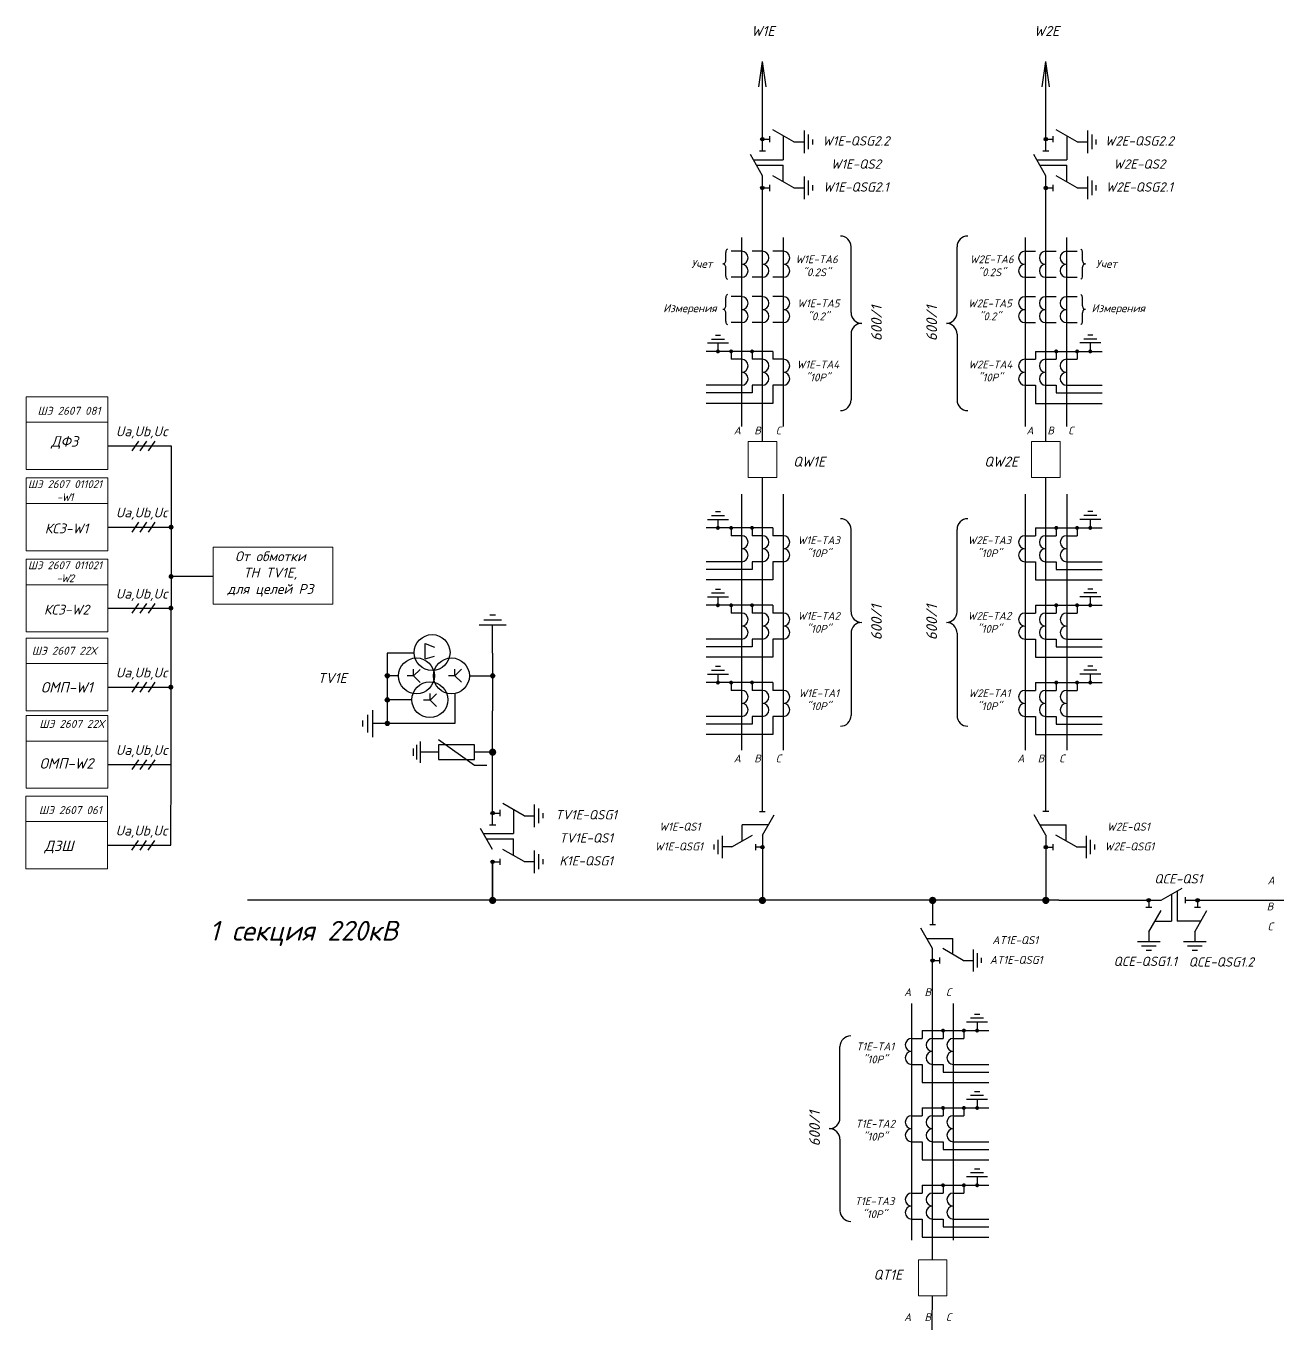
# Model space of a CAD drawing. Header units: inches. Extents: x 273 to 691, y 146 to 522.
# Drawn here: x 273.3 to 455.8, y 332.4 to 521.7 of the extents above; entities that cross this region are included whole.
import ezdxf
from ezdxf.enums import TextEntityAlignment as Align

# ---------------------------------------------------------------- set-up
doc = ezdxf.new("R2010")
doc.units = ezdxf.units.IN
doc.header["$MEASUREMENT"] = 0
doc.layers.add('PDF _Текст', color=7, linetype='Continuous')
doc.layers.add('RAHMEN025', color=7, linetype='Continuous')
doc.styles.add('PDF ISOCPEUR', font='isocpeur.ttf')
doc.styles.add('ГОСТ 2.0', font='isocpeur.ttf', dxfattribs={"oblique": 15, "height": 2})
doc.styles.add('ГОСТ 2.5', font='isocpeur.ttf', dxfattribs={"oblique": 15, "height": 2.5})
doc.styles.add('ГОСТ 3.0', font='isocpeur.ttf', dxfattribs={"oblique": 15, "height": 3})

# ---------------------------------------------------------------- blocks, each defined once
blk = doc.blocks.new('OPN')
for p, q in [((-3.62, -5.02), (-3.62, -1.62)), ((3.5, -15.02), (-3.62, -5.02))]:
    blk.add_line(p, q)
at = {"layer": 'RAHMEN025'}
for p, q in [((0, 0), (0, -5)), ((-2, -15), (-2, -5)), ((-2, -5), (2, -5)), ((2, -5), (2, -15)), ((2, -15), (-2, -15)), ((0, -15), (0, -20)), ((-3, -20), (0, -20)), ((-2, -21), (0, -21)), ((0, -20), (3, -20)), ((0, -21), (2, -21)), ((-1, -22), (0, -22)), ((0, -22), (1, -22))]:
    blk.add_line(p, q, dxfattribs=at)

msp = doc.modelspace()

# ---------------------------------------------------------------- hatches: boundary and pattern name
for points in [[(380.64, 504.92, 1), (380.64, 505.44, 1)], [(421.95, 504.92, 1), (421.95, 505.44, 1)], [(380.64, 497.81, 1), (380.64, 498.33, 1)], [(421.95, 497.81, 1), (421.95, 498.33, 1)], [(326.28, 426.95, 1), (325.67, 426.95, 1)], [(341.33, 427.25, -1), (341.33, 426.64, -1)], [(341.03, 426.94, 1), (341.64, 426.94, 1)], [(341.03, 426.94, 1), (341.64, 426.94, 1)], [(326.28, 423.43, 1), (325.67, 423.43, 1)], [(326.28, 420, 1), (325.67, 420, 1)], [(341.33, 406.68, 1), (341.33, 407.2, 1)], [(380.64, 401.72, -1), (380.64, 402.22, -1)], [(421.95, 401.72, 1), (421.95, 402.22, 1)], [(341.33, 399.57, 1), (341.33, 400.09, 1)], [(436.69, 394.22, 1), (437.2, 394.22, 1)], [(443.8, 394.22, 1), (444.32, 394.22, 1)], [(405.45, 385.18, 1), (405.45, 385.69, 1)]]:
    msp.add_hatch(color=0).paths.add_polyline_path(points)

# ---------------------------------------------------------------- linework, layer by layer
for p, q in [((380.12, 512.83), (380.64, 516.51)), ((380.64, 503.41), (380.64, 516.51)), ((381.17, 512.83), (380.64, 516.51)), ((421.42, 512.83), (421.95, 516.51)), ((421.95, 503.41), (421.95, 516.51)), ((422.47, 512.83), (421.95, 516.51)), ((393.57, 479.89), (393.57, 489.49)), ((409.01, 479.89), (409.01, 489.49)), ((393.57, 476.77), (393.57, 467.17)), ((409.01, 476.77), (409.01, 467.17)), ((285.25, 460.45), (294.47, 460.45)), ((294.47, 460.45), (294.47, 448.62)), ((285.25, 448.62), (294.47, 448.62)), ((294.47, 448.62), (294.47, 436.79)), ((393.57, 436.28), (393.57, 448.28)), ((409.01, 436.28), (409.01, 448.28)), ((285.25, 436.79), (294.47, 436.79)), ((393.57, 433.16), (393.57, 421.16)), ((409.01, 433.16), (409.01, 421.16)), ((285.25, 425.28), (294.47, 425.28)), ((341.33, 405.17), (341.33, 421.86)), ((285.25, 414), (294.47, 414)), ((380.64, 403.71), (380.64, 394.2)), ((421.95, 403.71), (421.95, 394.2)), ((285.22, 402.24), (294.44, 402.24)), ((341.33, 399.83), (341.33, 394.2)), ((341.33, 394.47), (341.33, 399.83)), ((405.45, 394.2), (405.45, 390.62)), ((423.82, 394.22), (438.74, 394.22)), ((442.29, 394.22), (494.87, 394.22)), ((391.95, 362.49), (391.95, 372.89)), ((391.95, 359.37), (391.95, 348.97))]:
    msp.add_line(p, q)
at = {"color": 0}
for p, q in [((381.68, 505.63), (381.68, 504.74)), ((385.23, 504.78), (382.15, 506.55)), ((386.71, 506.43), (386.71, 503.12)), ((387.33, 505.86), (387.33, 503.7)), ((422.98, 505.63), (422.98, 504.74)), ((426.53, 504.78), (423.46, 506.55)), ((428.01, 506.43), (428.01, 503.12)), ((428.63, 505.86), (428.63, 503.7)), ((381.09, 503.41), (380.2, 503.41)), ((380.64, 505.18), (381.68, 505.18)), ((385.23, 504.78), (386.71, 504.78)), ((387.95, 505.15), (387.95, 504.41)), ((422.39, 503.41), (421.51, 503.41)), ((421.95, 505.18), (422.98, 505.18)), ((426.53, 504.78), (428.01, 504.78)), ((429.25, 505.15), (429.25, 504.41)), ((380.64, 499.86), (378.89, 502.94)), ((421.95, 499.86), (420.2, 502.94)), ((385.23, 498.09), (382.15, 499.86)), ((386.71, 499.74), (386.71, 496.43)), ((426.53, 498.09), (423.46, 499.86)), ((428.01, 499.74), (428.01, 496.43)), ((380.64, 498.07), (381.68, 498.07)), ((381.68, 498.51), (381.68, 497.62)), ((385.23, 498.09), (386.71, 498.09)), ((387.33, 499.16), (387.33, 497.01)), ((387.95, 498.46), (387.95, 497.72)), ((421.95, 498.07), (422.98, 498.07)), ((422.98, 498.51), (422.98, 497.62)), ((426.53, 498.09), (428.01, 498.09)), ((428.63, 499.16), (428.63, 497.01)), ((429.25, 498.46), (429.25, 497.72)), ((377.61, 488.84), (376.09, 488.84)), ((380.64, 488.84), (379.13, 488.84)), ((383.67, 488.84), (382.16, 488.84)), ((418.92, 488.84), (420.44, 488.84)), ((421.95, 488.84), (423.46, 488.84)), ((424.98, 488.84), (426.5, 488.84)), ((377.61, 485.05), (376.09, 485.05)), ((380.64, 485.05), (379.13, 485.05)), ((383.67, 485.05), (382.16, 485.05)), ((418.92, 485.05), (420.44, 485.05)), ((421.95, 485.05), (423.46, 485.05)), ((424.98, 485.05), (426.5, 485.05)), ((377.61, 482.22), (376.09, 482.22)), ((380.64, 482.22), (379.13, 482.22)), ((383.67, 482.22), (382.16, 482.22)), ((418.92, 482.22), (420.44, 482.22)), ((421.95, 482.22), (423.46, 482.22)), ((424.98, 482.22), (426.5, 482.22)), ((377.61, 478.43), (376.09, 478.43)), ((380.64, 478.43), (379.13, 478.43)), ((383.67, 478.43), (382.16, 478.43)), ((418.92, 478.43), (420.44, 478.43)), ((421.95, 478.43), (423.46, 478.43)), ((424.98, 478.43), (426.5, 478.43)), ((374.17, 475.47), (374.17, 474.24)), ((428.43, 475.47), (428.43, 474.24)), ((377.61, 473.1), (376.09, 473.1)), ((380.64, 473.1), (379.13, 473.1)), ((383.67, 473.1), (382.16, 473.1)), ((418.92, 473.1), (420.44, 473.1)), ((421.95, 473.1), (423.46, 473.1)), ((424.98, 473.1), (426.5, 473.1)), ((377.61, 469.31), (372.44, 469.31)), ((380.64, 469.31), (379.13, 469.31)), ((379.13, 469.31), (379.13, 468.18)), ((383.67, 469.31), (382.16, 469.31)), ((382.16, 469.31), (382.16, 466.66)), ((418.92, 469.31), (420.44, 469.31)), ((420.44, 469.31), (420.44, 466.66)), ((421.95, 469.31), (423.46, 469.31)), ((423.46, 469.31), (423.46, 468.18)), ((424.98, 469.31), (430.15, 469.31)), ((382.16, 466.66), (372.44, 466.66)), ((420.44, 466.66), (430.15, 466.66)), ((374.17, 449.74), (374.17, 448.51)), ((428.43, 449.74), (428.43, 448.51)), ((377.61, 447.37), (376.09, 447.37)), ((380.64, 447.37), (379.13, 447.37)), ((383.67, 447.37), (382.16, 447.37)), ((418.92, 447.37), (420.44, 447.37)), ((421.95, 447.37), (423.47, 447.37)), ((424.99, 447.37), (426.5, 447.37)), ((377.61, 443.58), (372.44, 443.58)), ((380.64, 443.58), (379.13, 443.58)), ((379.13, 443.58), (379.13, 442.46)), ((383.67, 443.58), (382.16, 443.58)), ((382.16, 443.58), (382.16, 440.93)), ((418.92, 443.58), (420.44, 443.58)), ((420.44, 443.58), (420.44, 440.93)), ((421.95, 443.58), (423.47, 443.58)), ((423.47, 443.58), (423.47, 442.46)), ((424.99, 443.58), (430.15, 443.58)), ((382.16, 440.93), (372.44, 440.93)), ((420.44, 440.93), (430.15, 440.93)), ((374.17, 438.46), (374.17, 437.23)), ((428.43, 438.46), (428.43, 437.23)), ((340.9, 435.85), (341.77, 435.85)), ((340.9, 435.85), (341.77, 435.85)), ((377.61, 436.1), (376.09, 436.1)), ((380.64, 436.1), (379.13, 436.1)), ((383.67, 436.1), (382.16, 436.1)), ((418.92, 436.1), (420.44, 436.1)), ((421.95, 436.1), (423.47, 436.1)), ((424.99, 436.1), (426.5, 436.1)), ((339.38, 434.38), (343.28, 434.38)), ((339.38, 434.38), (343.28, 434.38)), ((340.06, 435.12), (342.6, 435.12)), ((340.06, 435.12), (342.6, 435.12)), ((341.33, 430.25), (341.33, 434.38)), ((331.49, 431.13), (331.49, 431.66)), ((331.49, 431.66), (332.87, 431.14)), ((377.61, 432.3), (372.44, 432.3)), ((380.64, 432.3), (379.13, 432.3)), ((379.13, 432.3), (379.13, 431.18)), ((383.67, 432.3), (382.16, 432.3)), ((382.16, 432.3), (382.16, 429.66)), ((418.92, 432.3), (420.44, 432.3)), ((420.44, 432.3), (420.44, 429.66)), ((421.95, 432.3), (423.47, 432.3)), ((423.47, 432.3), (423.47, 431.18)), ((424.99, 432.3), (430.15, 432.3)), ((329.9, 430.23), (325.98, 430.23)), ((325.98, 430.23), (325.98, 420)), ((331.49, 429.44), (331.49, 431.13)), ((331.49, 429.44), (332.85, 429.83)), ((341.33, 430.25), (341.33, 421.86)), ((382.16, 429.66), (372.44, 429.66)), ((420.44, 429.66), (430.15, 429.66)), ((329.82, 426.93), (329.82, 427.89)), ((329.82, 426.93), (330.76, 427.87)), ((335.83, 426.94), (335.83, 427.91)), ((335.83, 426.94), (336.77, 427.89)), ((327.62, 426.95), (325.98, 426.95)), ((329.82, 426.93), (328.88, 426.93)), ((329.82, 426.93), (330.76, 425.99)), ((335.83, 426.94), (334.89, 426.94)), ((335.83, 426.94), (336.77, 426)), ((337.95, 426.94), (341.33, 426.94)), ((374.17, 427.19), (374.17, 425.96)), ((428.43, 427.19), (428.43, 425.96)), ((332.22, 423.4), (332.22, 424.37)), ((332.22, 423.4), (333.16, 424.34)), ((335.83, 424.38), (335.83, 419.97)), ((377.61, 424.82), (376.09, 424.82)), ((380.64, 424.82), (379.13, 424.82)), ((383.67, 424.82), (382.16, 424.82)), ((418.92, 424.82), (420.44, 424.82)), ((421.95, 424.82), (423.47, 424.82)), ((424.99, 424.82), (426.5, 424.82)), ((329.56, 423.43), (325.98, 423.43)), ((332.22, 423.4), (331.28, 423.4)), ((332.22, 423.4), (333.16, 422.46)), ((322.4, 419.54), (322.4, 420.41)), ((323.13, 418.7), (323.13, 421.24)), ((323.86, 418.02), (323.86, 421.92)), ((377.61, 421.03), (372.44, 421.03)), ((380.64, 421.03), (379.13, 421.03)), ((379.13, 421.03), (379.13, 419.91)), ((383.67, 421.03), (382.16, 421.03)), ((382.16, 421.03), (382.16, 418.38)), ((418.92, 421.03), (420.44, 421.03)), ((420.44, 421.03), (420.44, 418.38)), ((421.95, 421.03), (423.47, 421.03)), ((423.47, 421.03), (423.47, 419.91)), ((424.99, 421.03), (430.15, 421.03)), ((335.83, 419.97), (323.86, 419.97)), ((382.16, 418.38), (372.44, 418.38)), ((420.44, 418.38), (430.15, 418.38)), ((341.33, 406.94), (342.37, 406.94)), ((342.37, 407.39), (342.37, 406.5)), ((345.92, 406.54), (342.84, 408.31)), ((347.4, 408.19), (347.4, 404.88)), ((348.02, 407.61), (348.02, 405.46)), ((348.64, 406.91), (348.64, 406.17)), ((380.21, 407.16), (381.07, 407.16)), ((422.38, 407.16), (421.52, 407.16)), ((341.78, 405.17), (340.89, 405.17)), ((345.92, 406.54), (347.4, 406.54)), ((380.64, 403.71), (382.34, 406.69)), ((421.95, 403.71), (420.25, 406.69)), ((341.33, 401.62), (339.58, 404.69)), ((374.76, 403.6), (374.76, 400.38)), ((376.2, 401.99), (379.18, 403.71)), ((426.4, 401.99), (423.41, 403.71)), ((427.83, 403.6), (427.83, 400.38)), ((345.92, 399.85), (342.84, 401.62)), ((347.4, 401.5), (347.4, 398.19)), ((373.56, 402.35), (373.56, 401.63)), ((374.16, 403.03), (374.16, 400.95)), ((376.2, 401.99), (374.76, 401.99)), ((379.64, 402.4), (379.64, 401.54)), ((380.64, 401.97), (379.64, 401.97)), ((421.95, 401.97), (422.95, 401.97)), ((422.95, 402.4), (422.95, 401.54)), ((426.4, 401.99), (427.83, 401.99)), ((428.43, 403.03), (428.43, 400.95)), ((429.04, 402.35), (429.04, 401.63)), ((341.33, 399.83), (342.37, 399.83)), ((342.37, 400.27), (342.37, 399.38)), ((345.92, 399.85), (347.4, 399.85)), ((348.02, 400.92), (348.02, 398.77)), ((348.64, 400.22), (348.64, 399.48)), ((438.74, 394.22), (441.81, 395.98)), ((436.94, 394.22), (436.94, 393.19)), ((442.29, 393.78), (442.29, 394.67)), ((444.06, 394.22), (444.06, 393.19)), ((437.39, 393.19), (436.5, 393.19)), ((436.96, 389.64), (438.74, 392.71)), ((444.5, 393.19), (443.62, 393.19)), ((443.66, 389.64), (445.43, 392.71)), ((405.45, 387.18), (403.75, 390.16)), ((405.88, 390.62), (405.02, 390.62)), ((438.62, 388.16), (435.31, 388.16)), ((436.96, 389.64), (436.96, 388.16)), ((445.31, 388.16), (442, 388.16)), ((443.66, 389.64), (443.66, 388.16)), ((409.9, 385.45), (406.92, 387.18)), ((411.34, 387.06), (411.34, 383.85)), ((411.94, 386.5), (411.94, 384.41)), ((438.04, 387.54), (435.89, 387.54)), ((437.33, 386.92), (436.59, 386.92)), ((444.73, 387.54), (442.58, 387.54)), ((444.03, 386.92), (443.29, 386.92)), ((405.45, 385.43), (406.46, 385.43)), ((406.46, 385.87), (406.46, 385)), ((409.9, 385.45), (411.34, 385.45)), ((412.54, 385.81), (412.54, 385.1)), ((411.93, 376.45), (411.93, 375.22)), ((402.42, 374.08), (403.94, 374.08)), ((405.45, 374.08), (406.97, 374.08)), ((408.49, 374.08), (410.01, 374.08)), ((402.42, 370.29), (403.94, 370.29)), ((403.94, 370.29), (403.94, 367.64)), ((405.45, 370.29), (406.97, 370.29)), ((406.97, 370.29), (406.97, 369.17)), ((408.49, 370.29), (413.66, 370.29)), ((403.94, 367.64), (413.66, 367.64)), ((411.93, 365.17), (411.93, 363.94)), ((402.42, 362.81), (403.94, 362.81)), ((405.45, 362.81), (406.97, 362.81)), ((408.49, 362.81), (410.01, 362.81)), ((402.42, 359.01), (403.94, 359.01)), ((403.94, 359.01), (403.94, 356.37)), ((405.45, 359.01), (406.97, 359.01)), ((406.97, 359.01), (406.97, 357.89)), ((408.49, 359.01), (413.66, 359.01)), ((403.94, 356.37), (413.66, 356.37)), ((411.93, 353.9), (411.93, 352.67)), ((402.42, 351.53), (403.94, 351.53)), ((405.45, 351.53), (406.97, 351.53)), ((408.49, 351.53), (410.01, 351.53)), ((402.42, 347.74), (403.94, 347.74)), ((403.94, 347.74), (403.94, 345.09)), ((405.45, 347.74), (406.97, 347.74)), ((406.97, 347.74), (406.97, 346.62)), ((408.49, 347.74), (413.66, 347.74)), ((403.94, 345.09), (413.66, 345.09)), ((404.89, 292.63), (405.45, 336.55))]:
    msp.add_line(p, q, dxfattribs=at)
at = {"color": 0, "ltscale": 4}
for p, q in [((383.69, 505.67), (383.69, 502.19)), ((425, 505.67), (425, 502.19)), ((379.32, 502.19), (383.69, 502.19)), ((420.62, 502.19), (425, 502.19)), ((379.76, 501.4), (383.69, 501.4)), ((383.69, 498.97), (383.69, 501.4)), ((421.06, 501.4), (425, 501.4)), ((425, 498.97), (425, 501.4)), ((344.38, 407.43), (344.38, 403.95)), ((377.69, 402.85), (377.69, 405.2)), ((381.5, 405.2), (377.69, 405.2)), ((421.09, 405.2), (424.91, 405.2)), ((424.91, 402.85), (424.91, 405.2)), ((340, 403.95), (344.38, 403.95)), ((340.44, 403.16), (344.38, 403.16)), ((344.38, 400.73), (344.38, 403.16)), ((441.07, 395.55), (441.07, 391.18)), ((440.28, 395.11), (440.28, 391.18)), ((437.85, 391.18), (440.28, 391.18)), ((444.54, 391.18), (441.07, 391.18)), ((404.59, 388.67), (408.41, 388.67)), ((408.41, 386.31), (408.41, 388.67))]:
    msp.add_line(p, q, dxfattribs=at)
at = {"lineweight": 25}
for p, q in [((380.64, 461.09), (380.64, 499.86)), ((421.95, 461.09), (421.95, 499.86)), ((380.64, 420.84), (380.64, 455.84)), ((421.95, 420.84), (421.95, 455.84)), ((380.64, 407.16), (380.64, 420.84)), ((421.95, 407.16), (421.95, 420.84)), ((405.45, 341.8), (405.45, 387.18))]:
    msp.add_line(p, q, dxfattribs=at)
at = {"color": 0, "ltscale": 0.25}
for p, q in [((377.61, 490.85), (377.61, 463.29)), ((424.98, 490.85), (424.98, 463.29)), ((382.16, 474.24), (372.44, 474.24)), ((376.09, 474.24), (376.09, 473.1)), ((379.13, 474.24), (379.13, 473.1)), ((382.16, 474.24), (382.16, 473.1)), ((420.44, 474.24), (420.44, 473.1)), ((420.44, 474.24), (430.15, 474.24)), ((423.46, 474.24), (423.46, 473.1)), ((426.5, 474.24), (426.5, 473.1)), ((379.13, 468.18), (372.44, 468.18)), ((423.46, 468.18), (430.15, 468.18)), ((377.61, 453.42), (377.61, 416.09)), ((424.99, 453.42), (424.99, 416.09)), ((382.16, 448.51), (372.44, 448.51)), ((376.09, 448.51), (376.09, 447.37)), ((379.13, 448.51), (379.13, 447.37)), ((382.16, 448.51), (382.16, 447.37)), ((420.44, 448.51), (420.44, 447.37)), ((420.44, 448.51), (430.15, 448.51)), ((423.47, 448.51), (423.47, 447.37)), ((426.5, 448.51), (426.5, 447.37)), ((379.13, 442.46), (372.44, 442.46)), ((423.47, 442.46), (430.15, 442.46)), ((382.16, 437.23), (372.44, 437.23)), ((376.09, 437.23), (376.09, 436.1)), ((379.13, 437.23), (379.13, 436.1)), ((382.16, 437.23), (382.16, 436.1)), ((420.44, 437.23), (420.44, 436.1)), ((420.44, 437.23), (430.15, 437.23)), ((423.47, 437.23), (423.47, 436.1)), ((426.5, 437.23), (426.5, 436.1)), ((379.13, 431.18), (372.44, 431.18)), ((423.47, 431.18), (430.15, 431.18)), ((382.16, 425.96), (372.44, 425.96)), ((376.09, 425.96), (376.09, 424.82)), ((379.13, 425.96), (379.13, 424.82)), ((382.16, 425.96), (382.16, 424.82)), ((420.44, 425.96), (420.44, 424.82)), ((420.44, 425.96), (430.15, 425.96)), ((423.47, 425.96), (423.47, 424.82)), ((426.5, 425.96), (426.5, 424.82)), ((379.13, 419.91), (372.44, 419.91)), ((423.47, 419.91), (430.15, 419.91)), ((408.49, 344.65), (408.49, 379.17)), ((403.94, 375.22), (403.94, 374.08)), ((403.94, 375.22), (413.66, 375.22)), ((406.97, 375.22), (406.97, 374.08)), ((410.01, 375.22), (410.01, 374.08)), ((406.97, 369.17), (413.66, 369.17)), ((403.94, 363.94), (403.94, 362.81)), ((403.94, 363.94), (413.66, 363.94)), ((406.97, 363.94), (406.97, 362.81)), ((410.01, 363.94), (410.01, 362.81)), ((406.97, 357.89), (413.66, 357.89)), ((403.94, 352.67), (403.94, 351.53)), ((403.94, 352.67), (413.66, 352.67)), ((406.97, 352.67), (406.97, 351.53)), ((410.01, 352.67), (410.01, 351.53)), ((406.97, 346.62), (413.66, 346.62))]:
    msp.add_line(p, q, dxfattribs=at)
at = {"color": 0, "ltscale": 2}
for p, q in [((383.67, 490.85), (383.67, 463.29)), ((418.92, 490.85), (418.92, 463.29)), ((383.67, 453.42), (383.67, 416.09)), ((418.92, 453.42), (418.92, 416.09)), ((402.43, 344.65), (402.43, 379.17))]:
    msp.add_line(p, q, dxfattribs=at)
at = {"color": 0, "linetype": 'Continuous'}
for p, q in [((375.3, 487.49), (375.3, 488.68)), ((427.29, 487.49), (427.29, 488.68)), ((375.3, 485.22), (375.3, 486.5)), ((427.29, 485.22), (427.29, 486.5)), ((375.3, 480.87), (375.3, 482.06)), ((427.29, 480.87), (427.29, 482.06)), ((375.3, 478.61), (375.3, 479.88)), ((427.29, 478.61), (427.29, 479.88))]:
    msp.add_line(p, q, dxfattribs=at)
at = {"color": 0, "lineweight": 25, "ltscale": 0.25}
for p, q in [((372.65, 475.47), (375.68, 475.47)), ((373.22, 476.04), (375.11, 476.04)), ((373.79, 476.61), (374.55, 476.61)), ((429.94, 475.47), (426.91, 475.47)), ((429.37, 476.04), (427.48, 476.04)), ((428.8, 476.61), (428.05, 476.61)), ((373.79, 450.88), (374.55, 450.88)), ((428.81, 450.88), (428.05, 450.88)), ((372.65, 449.74), (375.68, 449.74)), ((373.22, 450.31), (375.11, 450.31)), ((429.94, 449.74), (426.91, 449.74)), ((429.37, 450.31), (427.48, 450.31)), ((373.79, 439.6), (374.55, 439.6)), ((428.81, 439.6), (428.05, 439.6)), ((372.65, 438.46), (375.68, 438.46)), ((373.22, 439.03), (375.11, 439.03)), ((429.94, 438.46), (426.91, 438.46)), ((429.37, 439.03), (427.48, 439.03)), ((373.22, 427.76), (375.11, 427.76)), ((373.79, 428.33), (374.55, 428.33)), ((429.37, 427.76), (427.48, 427.76)), ((428.81, 428.33), (428.05, 428.33)), ((372.65, 427.19), (375.68, 427.19)), ((429.94, 427.19), (426.91, 427.19)), ((412.88, 377.02), (410.98, 377.02)), ((412.31, 377.59), (411.55, 377.59)), ((413.45, 376.45), (410.41, 376.45)), ((412.88, 365.74), (410.98, 365.74)), ((412.31, 366.31), (411.55, 366.31)), ((413.45, 365.17), (410.41, 365.17)), ((413.45, 353.9), (410.41, 353.9)), ((412.88, 354.47), (410.98, 354.47)), ((412.31, 355.04), (411.55, 355.04))]:
    msp.add_line(p, q, dxfattribs=at)
at = {"ltscale": 2}
for p, q in [((289.7, 461.17), (288.74, 459.74)), ((290.89, 461.17), (289.93, 459.74)), ((292.08, 461.17), (291.12, 459.74)), ((289.7, 449.33), (288.74, 447.91)), ((290.89, 449.33), (289.93, 447.91)), ((292.08, 449.33), (291.12, 447.91)), ((289.7, 437.5), (288.74, 436.07)), ((290.89, 437.5), (289.93, 436.07)), ((292.08, 437.5), (291.12, 436.07)), ((289.7, 426), (288.74, 424.57)), ((290.89, 426), (289.93, 424.57)), ((292.08, 426), (291.12, 424.57)), ((289.7, 414.71), (288.74, 413.28)), ((290.89, 414.71), (289.93, 413.28)), ((292.08, 414.71), (291.12, 413.28)), ((289.67, 402.96), (288.72, 401.53)), ((290.86, 402.96), (289.91, 401.53)), ((292.05, 402.96), (291.1, 401.53))]:
    msp.add_line(p, q, dxfattribs=at)
at = {"linetype": 'Continuous', "lineweight": 25, "ltscale": 2}
msp.add_line((300.61, 441.42), (294.47, 441.42), dxfattribs=at)
at = {"ltscale": 10}
for p, q in [((294.47, 425.28), (294.47, 436.79)), ((294.47, 414), (294.47, 425.28)), ((294.44, 402.24), (294.47, 414))]:
    msp.add_line(p, q, dxfattribs=at)
at = {"color": 7}
msp.add_line((423.82, 394.22), (305.62, 394.22), dxfattribs=at)
at = {"color": 0, "lineweight": 5, "ltscale": 0.25, "const_width": 0.284}
for points in [[(374.02, 474.24, 1), (374.31, 474.24, 1)], [(376.23, 474.24, -1), (375.95, 474.24, -1)], [(379.27, 474.24, -1), (378.99, 474.24, -1)], [(423.32, 474.24, 1), (423.61, 474.24, 1)], [(426.36, 474.24, 1), (426.64, 474.24, 1)], [(428.57, 474.24, -1), (428.28, 474.24, -1)], [(374.02, 448.51, 1), (374.31, 448.51, 1)], [(376.23, 448.51, -1), (375.95, 448.51, -1)], [(379.27, 448.51, -1), (378.99, 448.51, -1)], [(423.32, 448.51, 1), (423.61, 448.51, 1)], [(426.36, 448.51, 1), (426.64, 448.51, 1)], [(428.57, 448.51, -1), (428.28, 448.51, -1)], [(374.02, 437.23, 1), (374.31, 437.23, 1)], [(376.23, 437.23, -1), (375.95, 437.23, -1)], [(379.27, 437.23, -1), (378.99, 437.23, -1)], [(423.32, 437.23, 1), (423.61, 437.23, 1)], [(426.36, 437.23, 1), (426.64, 437.23, 1)], [(428.57, 437.23, -1), (428.28, 437.23, -1)], [(374.02, 425.96, 1), (374.31, 425.96, 1)], [(376.23, 425.96, -1), (375.95, 425.96, -1)], [(379.27, 425.96, -1), (378.99, 425.96, -1)], [(423.32, 425.96, 1), (423.61, 425.96, 1)], [(426.36, 425.96, 1), (426.64, 425.96, 1)], [(428.57, 425.96, -1), (428.28, 425.96, -1)], [(406.83, 375.22, 1), (407.11, 375.22, 1)], [(409.86, 375.22, 1), (410.15, 375.22, 1)], [(412.07, 375.22, -1), (411.79, 375.22, -1)], [(406.83, 363.94, 1), (407.11, 363.94, 1)], [(409.86, 363.94, 1), (410.15, 363.94, 1)], [(412.07, 363.94, -1), (411.79, 363.94, -1)], [(406.83, 352.67, 1), (407.11, 352.67, 1)], [(409.86, 352.67, 1), (410.15, 352.67, 1)], [(412.07, 352.67, -1), (411.79, 352.67, -1)]]:
    msp.add_lwpolyline(points, format="xyb", close=True, dxfattribs=at)
at = {"lineweight": 5, "ltscale": 0.25}
for points in [[(273.35, 467.62), (285.25, 467.62), (285.25, 463.9), (273.35, 463.9)], [(273.35, 463.9), (285.25, 463.9), (285.25, 457.01), (273.35, 457.01)], [(273.35, 455.79), (285.25, 455.79), (285.25, 452.07), (273.35, 452.07)], [(273.35, 452.07), (285.25, 452.07), (285.25, 445.17), (273.35, 445.17)], [(273.35, 443.95), (285.25, 443.95), (285.25, 440.23), (273.35, 440.23)], [(273.35, 440.23), (285.25, 440.23), (285.25, 433.34), (273.35, 433.34)], [(273.35, 432.45), (285.25, 432.45), (285.25, 428.73), (273.35, 428.73)], [(273.35, 428.73), (285.25, 428.73), (285.25, 421.84), (273.35, 421.84)], [(273.35, 421.16), (285.25, 421.16), (285.25, 417.44), (273.35, 417.44)], [(273.35, 417.44), (285.25, 417.44), (285.25, 410.55), (273.35, 410.55)], [(273.32, 409.41), (285.22, 409.41), (285.22, 405.69), (273.32, 405.69)], [(273.32, 405.69), (285.22, 405.69), (285.22, 398.8), (273.32, 398.8)]]:
    msp.add_lwpolyline(points, close=True, dxfattribs=at)
at = {"lineweight": 5}
for points in [[(378.56, 461.09), (378.56, 455.84), (382.73, 455.84), (382.73, 461.09)], [(424.04, 461.09), (424.04, 455.84), (419.86, 455.84), (419.86, 461.09)], [(407.54, 341.8), (407.54, 336.55), (403.37, 336.55), (403.37, 341.8)]]:
    msp.add_lwpolyline(points, close=True, dxfattribs=at)
at = {"lineweight": 5, "ltscale": 0.25, "const_width": 0.357}
for points in [[(294.65, 448.62, 1), (294.29, 448.62, 1)], [(294.65, 441.42, 1), (294.29, 441.42, 1)], [(294.62, 436.82, 1), (294.27, 436.82, 1)], [(294.61, 425.29, 1), (294.25, 425.29, 1)]]:
    msp.add_lwpolyline(points, format="xyb", close=True, dxfattribs=at)
at = {"lineweight": 5, "ltscale": 0.25}
for points in [[(300.61, 442), (300.61, 445.72), (318.05, 445.72), (318.05, 442)], [(300.61, 442), (300.61, 445.72), (318.05, 445.72), (318.05, 442)], [(318.05, 442), (318.05, 437.4), (300.61, 437.4), (300.61, 442)]]:
    msp.add_lwpolyline(points, dxfattribs=at)
at = {"lineweight": 5, "const_width": 0.525}
for points in [[(341.59, 415.81, 1), (341.07, 415.81, 1)], [(341.59, 394.2, 1), (341.07, 394.2, 1)], [(380.91, 394.2, 1), (380.38, 394.2, 1)], [(405.19, 394.2, -1), (405.72, 394.2, -1)], [(422.21, 394.2, 1), (421.69, 394.2, 1)]]:
    msp.add_lwpolyline(points, format="xyb", close=True, dxfattribs=at)
at = {"color": 0}
for centre, radius in [((380.64, 505.18), 0.259), ((421.95, 505.18), 0.259), ((380.64, 498.07), 0.259), ((421.95, 498.07), 0.259), ((332.51, 430.34), 2.61), ((330.23, 426.94), 2.61), ((335.33, 426.94), 2.61), ((325.98, 426.95), 0.305), ((332.18, 423.46), 2.61), ((341.33, 426.94), 0.305), ((341.33, 426.94), 0.305), ((325.98, 423.43), 0.305), ((325.98, 420), 0.305), ((341.33, 406.94), 0.259), ((380.64, 401.97), 0.251), ((421.95, 401.97), 0.251), ((341.33, 399.83), 0.259), ((436.94, 394.22), 0.259), ((444.06, 394.22), 0.259), ((405.45, 385.43), 0.251)]:
    msp.add_circle(centre, radius, dxfattribs=at)
at = {"color": 0, "ltscale": 0.25}
for centre, start, end in [((392.01, 489.49), 0, 90), ((410.57, 489.49), 90, 180), ((395.13, 479.89), 180, 270), ((407.45, 479.89), 270, 0), ((395.13, 476.77), 90, 180), ((407.45, 476.77), 0, 90), ((392.01, 467.17), 270, 0), ((410.57, 467.17), 180, 270), ((392.01, 448.28), 0, 90), ((410.57, 448.28), 90, 180), ((395.13, 436.28), 180, 270), ((407.45, 436.28), 270, 0), ((395.13, 433.16), 90, 180), ((407.45, 433.16), 0, 90), ((392.01, 421.16), 270, 0), ((410.57, 421.16), 180, 270), ((393.51, 372.89), 90, 180), ((390.39, 362.49), 270, 0), ((390.39, 359.37), 0, 90), ((393.51, 348.97), 180, 270)]:
    msp.add_arc(centre, 1.56, start, end, dxfattribs=at)
at = {"color": 0, "linetype": 'Continuous'}
for centre, radius, start, end in [((375.88, 488.68), 0.581, 161.1034, 180.1108), ((375.81, 488.7), 0.51, 140.5699, 161.3104), ((375.74, 488.77), 0.415, 116.8927, 140.6681), ((426.85, 488.77), 0.415, 39.3319, 63.1073), ((426.78, 488.7), 0.51, 18.6896, 39.4301), ((426.71, 488.68), 0.581, 359.8892, 18.8966), ((374.89, 487.34), 0.353, 270.2131, 296.6899), ((374.89, 486.64), 0.353, 63.3101, 89.7869), ((374.86, 487.4), 0.415, 296.8927, 320.6681), ((374.86, 486.58), 0.415, 39.3319, 63.1073), ((374.79, 487.46), 0.51, 320.5699, 341.3104), ((374.79, 486.52), 0.51, 18.6896, 39.4301), ((374.72, 487.48), 0.581, 341.1034, 0.1108), ((374.72, 486.5), 0.581, 359.8892, 18.8966), ((427.87, 487.48), 0.581, 179.8892, 198.8966), ((427.87, 486.5), 0.581, 161.1034, 180.1108), ((427.81, 487.46), 0.51, 198.6896, 219.4301), ((427.81, 486.52), 0.51, 140.5699, 161.3104), ((427.73, 487.4), 0.415, 219.3319, 243.1073), ((427.73, 486.58), 0.415, 116.8927, 140.6681), ((427.71, 487.34), 0.353, 243.3101, 269.7869), ((427.71, 486.64), 0.353, 90.2131, 116.6899), ((375.88, 485.23), 0.581, 179.8892, 198.8966), ((375.81, 485.2), 0.51, 198.6896, 219.4301), ((375.74, 485.14), 0.415, 219.3319, 243.1073), ((426.85, 485.14), 0.415, 296.8927, 320.6681), ((426.78, 485.2), 0.51, 320.5699, 341.3104), ((426.71, 485.23), 0.581, 341.1034, 0.1108), ((374.79, 480.84), 0.51, 320.5699, 341.3104), ((374.72, 480.87), 0.581, 341.1034, 0.1108), ((375.88, 482.06), 0.581, 161.1034, 180.1108), ((375.81, 482.09), 0.51, 140.5699, 161.3104), ((375.74, 482.15), 0.415, 116.8927, 140.6681), ((426.85, 482.15), 0.415, 39.3319, 63.1073), ((426.78, 482.09), 0.51, 18.6896, 39.4301), ((426.71, 482.06), 0.581, 359.8892, 18.8966), ((427.87, 480.87), 0.581, 179.8892, 198.8966), ((427.81, 480.84), 0.51, 198.6896, 219.4301), ((374.89, 480.73), 0.353, 270.2131, 296.6899), ((374.89, 480.02), 0.353, 63.3101, 89.7869), ((374.86, 480.78), 0.415, 296.8927, 320.6681), ((374.86, 479.97), 0.415, 39.3319, 63.1073), ((374.79, 479.91), 0.51, 18.6896, 39.4301), ((374.72, 479.88), 0.581, 359.8892, 18.8966), ((427.87, 479.88), 0.581, 161.1034, 180.1108), ((427.81, 479.91), 0.51, 140.5699, 161.3104), ((427.73, 480.78), 0.415, 219.3319, 243.1073), ((427.73, 479.97), 0.415, 116.8927, 140.6681), ((427.71, 480.73), 0.353, 243.3101, 269.7869), ((427.71, 480.02), 0.353, 90.2131, 116.6899), ((375.88, 478.61), 0.581, 179.8892, 198.8966), ((375.81, 478.58), 0.51, 198.6896, 219.4301), ((375.74, 478.52), 0.415, 219.3319, 243.1073), ((426.85, 478.52), 0.415, 296.8927, 320.6681), ((426.78, 478.58), 0.51, 320.5699, 341.3104), ((426.71, 478.61), 0.581, 341.1034, 0.1108)]:
    msp.add_arc(centre, radius, start, end, dxfattribs=at)
at = {"color": 0}
for centre, start, end in [((377.61, 487.89), 270, 90), ((380.64, 487.89), 270, 90), ((383.67, 487.89), 270, 90), ((418.92, 487.89), 90, 270), ((421.95, 487.89), 90, 270), ((424.98, 487.89), 90, 270), ((377.61, 486), 270, 90), ((380.64, 486), 270, 90), ((383.67, 486), 270, 90), ((418.92, 486), 90, 270), ((421.95, 486), 90, 270), ((424.98, 486), 90, 270), ((377.61, 481.27), 270, 90), ((380.64, 481.27), 270, 90), ((383.67, 481.27), 270, 90), ((418.92, 481.27), 90, 270), ((421.95, 481.27), 90, 270), ((424.98, 481.27), 90, 270), ((377.61, 479.38), 270, 90), ((380.64, 479.38), 270, 90), ((383.67, 479.38), 270, 90), ((418.92, 479.38), 90, 270), ((421.95, 479.38), 90, 270), ((424.98, 479.38), 90, 270), ((377.61, 472.15), 270, 90), ((380.64, 472.15), 270, 90), ((383.67, 472.15), 270, 90), ((418.92, 472.15), 90, 270), ((421.95, 472.15), 90, 270), ((424.98, 472.15), 90, 270), ((377.61, 470.26), 270, 90), ((380.64, 470.26), 270, 90), ((383.67, 470.26), 270, 90), ((418.92, 470.26), 90, 270), ((421.95, 470.26), 90, 270), ((424.98, 470.26), 90, 270), ((377.61, 446.42), 270, 90), ((380.64, 446.42), 270, 90), ((383.67, 446.42), 270, 90), ((418.92, 446.42), 90, 270), ((421.95, 446.42), 90, 270), ((424.99, 446.42), 90, 270), ((377.61, 444.53), 270, 90), ((380.64, 444.53), 270, 90), ((383.67, 444.53), 270, 90), ((418.92, 444.53), 90, 270), ((421.95, 444.53), 90, 270), ((424.99, 444.53), 90, 270), ((377.61, 435.15), 270, 90), ((380.64, 435.15), 270, 90), ((383.67, 435.15), 270, 90), ((418.92, 435.15), 90, 270), ((421.95, 435.15), 90, 270), ((424.99, 435.15), 90, 270), ((377.61, 433.25), 270, 90), ((380.64, 433.25), 270, 90), ((383.67, 433.25), 270, 90), ((418.92, 433.25), 90, 270), ((421.95, 433.25), 90, 270), ((424.99, 433.25), 90, 270), ((377.61, 423.87), 270, 90), ((380.64, 423.87), 270, 90), ((383.67, 423.87), 270, 90), ((418.92, 423.87), 90, 270), ((421.95, 423.87), 90, 270), ((424.99, 423.87), 90, 270), ((377.61, 421.98), 270, 90), ((380.64, 421.98), 270, 90), ((383.67, 421.98), 270, 90), ((418.92, 421.98), 90, 270), ((421.95, 421.98), 90, 270), ((424.99, 421.98), 90, 270), ((402.42, 373.13), 90, 270), ((405.45, 373.13), 90, 270), ((408.49, 373.13), 90, 270), ((402.42, 371.24), 90, 270), ((405.45, 371.24), 90, 270), ((408.49, 371.24), 90, 270), ((402.42, 361.86), 90, 270), ((405.45, 361.86), 90, 270), ((408.49, 361.86), 90, 270), ((402.42, 359.96), 90, 270), ((405.45, 359.96), 90, 270), ((408.49, 359.96), 90, 270), ((402.42, 350.58), 90, 270), ((405.45, 350.58), 90, 270), ((408.49, 350.58), 90, 270), ((402.42, 348.69), 90, 270), ((405.45, 348.69), 90, 270), ((408.49, 348.69), 90, 270)]:
    msp.add_arc(centre, 0.948, start, end, dxfattribs=at)

# ---------------------------------------------------------------- block references
at = {"xscale": -0.5248799999999992, "yscale": 0.5248799999999992, "zscale": 0.5248799999999992, "rotation": 270}
msp.add_blockref('OPN', (341.33, 415.81), dxfattribs=at)

# ---------------------------------------------------------------- texts
at = {"style": 'ГОСТ 2.5', "oblique": 15}
for s, p in [('W1E', (379.02, 520.22)), ('W2E', (420.22, 520.22)), ('QW1E', (385.11, 457.44)), ('QW2E', (412.96, 457.44)), ('TV1E', (315.83, 425.89)), ('QT1E', (396.83, 338.91))]:
    msp.add_text(s, height=1.458, dxfattribs=at).set_placement(p)
at = {"color": 0, "style": 'ГОСТ 3.0', "oblique": 15}
for p in [(397.27, 478.32), (405.31, 478.32), (397.27, 434.72), (405.31, 434.72), (388.25, 360.93)]:
    msp.add_text('600/1', height=1.56, rotation=90, dxfattribs=at).set_placement(p, align=Align.MIDDLE_CENTER)
at = {"ltscale": 2, "style": 'ГОСТ 3.0', "oblique": 15}
for p in [(286.42, 461.87), (286.42, 450.04), (286.42, 438.2), (286.42, 426.7), (286.42, 415.41), (286.39, 403.66)]:
    msp.add_text('Ua,Ub,Uc', height=1.428, dxfattribs=at).set_placement(p)
at = {"color": 0, "style": 'ГОСТ 3.0', "oblique": 15}
for s, p in [('A', (376.98, 462.71)), ('B', (379.94, 462.71)), ('C', (382.97, 462.71)), ('А', (419.63, 462.71)), ('B', (422.66, 462.71)), ('С', (425.61, 462.71)), ('A', (376.98, 414.9)), ('B', (379.94, 414.9)), ('C', (382.97, 414.9)), ('A', (418.3, 414.9)), ('B', (421.25, 414.9)), ('C', (424.28, 414.9)), ('A', (454.77, 397.12)), ('B', (454.62, 393.31)), ('C', (454.65, 390.41)), ('A', (401.8, 380.82)), ('B', (404.75, 380.82)), ('C', (407.78, 380.82)), ('A', (401.8, 333.44)), ('B', (404.75, 333.44)), ('C', (407.78, 333.44))]:
    msp.add_text(s, height=1.14, dxfattribs=at).set_placement(p, align=Align.MIDDLE_CENTER)
at = {"color": 0, "style": 'ГОСТ 2.5', "oblique": 15}
msp.add_text('1 секция 220кВ', height=2.88, dxfattribs=at).set_placement((300.05, 388.34))
at = {"color": 0, "ltscale": 5, "attachment_point": 5, "style": 'ГОСТ 2.0'}
for s, insert, char_height, width in [('W1E-QSG2.2', (394.28, 504.93), 1.363, 16.2778), ('W2E-QSG2.2', (435.58, 504.93), 1.363, 16.2778), ('W1E-QS2', (394.28, 501.55), 1.363, 16.2778), ('W2E-QS2', (435.58, 501.55), 1.363, 16.2778), ('W1E-QSG2.1', (394.28, 498.21), 1.363, 16.2778), ('W2E-QSG2.1', (435.58, 498.21), 1.363, 16.2778), ('TV1E-QSG1', (354.96, 406.69), 1.363, 16.2778), ('W1E-QS1', (368.61, 404.95), 1.166, 13.9272), ('W2E-QS1', (433.98, 404.95), 1.166, 13.9272), ('TV1E-QS1', (354.96, 403.31), 1.363, 16.2778), ('W1E-QSG1', (368.47, 402.07), 1.166, 13.9272), ('W2E-QSG1', (434.13, 402.07), 1.166, 13.9272), ('K1E-QSG1', (354.96, 399.97), 1.363, 16.2778), ('QCE-QS1', (441.26, 397.35), 1.363, 16.2778), ('AT1E-QS1', (417.49, 388.41), 1.166, 13.9272), ('AT1E-QSG1', (417.63, 385.53), 1.166, 13.9272), ('QCE-QSG1.1', (436.44, 385.32), 1.363, 16.2778), ('QCE-QSG1.2', (447.51, 385.23), 1.363, 16.2778)]:
    msp.add_mtext(s, dxfattribs=dict(at, insert=insert, char_height=char_height, width=width))
at = {"color": 0, "char_height": 1.166, "attachment_point": 5, "style": 'ГОСТ 2.0'}
for s, insert in [('Учет', (371.81, 487)), ('Учет', (430.78, 487)), ('Измерения', (370.08, 480.38)), ('Измерения', (432.51, 480.38))]:
    msp.add_mtext(s, dxfattribs=dict(at, insert=insert))
at = {"color": 0, "ltscale": 2, "char_height": 1.137, "width": 12.6527, "attachment_point": 5, "style": 'ГОСТ 3.0'}
for s, insert in [('W1E-TA6\\P"0.2S"', (388.53, 486.72)), ('W2E-TA6\\P"0.2S"', (414.06, 486.72)), ('W1E-TA5\\P"0.2"', (388.8, 480.3)), ('W2E-TA5\\P"0.2"', (413.8, 480.3)), ('W1E-TA4\\P"10P"', (388.73, 471.39)), ('W2E-TA4\\P"10P"', (413.86, 471.39)), ('W1E-TA3\\P"10P"', (388.86, 445.76)), ('W2E-TA3\\P"10P"', (413.73, 445.76)), ('W1E-TA2\\P"10P"', (388.86, 434.74)), ('W2E-TA2\\P"10P"', (413.73, 434.74)), ('W1E-TA1\\P"10P"', (388.86, 423.46)), ('W2E-TA1\\P"10P"', (413.73, 423.46)), ('T1E-TA1\\P"10P"', (397.09, 371.97)), ('T1E-TA2\\P"10P"', (397.09, 360.7)), ('T1E-TA3\\P"10P"', (396.99, 349.4))]:
    msp.add_mtext(s, dxfattribs=dict(at, insert=insert))
at = {"color": 0, "lineweight": 30, "char_height": 1.1664, "width": 11.3205, "attachment_point": 5, "style": 'ГОСТ 2.0'}
for s, insert in [('ШЭ 2607 081', (279.6, 465.58)), ('ШЭ 2607 22Х', (278.89, 430.6)), ('ШЭ 2607 22Х', (279.99, 419.94)), ('ШЭ 2607 061', (279.79, 407.37))]:
    msp.add_mtext(s, dxfattribs=dict(at, insert=insert))
at = {"lineweight": 30, "char_height": 1.1372, "width": 17.4756, "attachment_point": 5, "style": 'ГОСТ 3.0'}
for s, insert in [('{\\C0;ШЭ 2607 011021\\P\\T0.9;\\C256;-W1}', (279.01, 453.94)), ('{\\C0;ШЭ 2607 011021\\P\\T0.9;\\C256;-W2}', (279.01, 442.11))]:
    msp.add_mtext(s, dxfattribs=dict(at, insert=insert))
at = {"char_height": 1.428, "attachment_point": 5, "style": 'ГОСТ 3.0'}
for s, insert in [('{\\C0;КСЗ-W1}', (279.24, 448.43)), ('{\\C0;КСЗ-W2 }', (279.24, 436.59))]:
    msp.add_mtext(s, dxfattribs=dict(at, insert=insert))
at = {"insert": (299.67, 445.08), "char_height": 1.428, "width": 18.5585, "attachment_point": 1, "style": 'ГОСТ 3.0'}
msp.add_mtext('\\pxqc;От обмотки \\PТН TV1E,\\Pдля целей РЗ', dxfattribs=at)
at = {"layer": 'PDF _Текст', "char_height": 1.528, "attachment_point": 7, "style": 'PDF ISOCPEUR'}
for s, insert in [('{\\fISOCPEUR|b0|i1|c204|p34;ДФЗ}', (276.98, 460.04)), ('{\\fISOCPEUR|b0|i1|c204|p34;ОМП-W1}', (275.5, 424.5)), ('{\\fISOCPEUR|b0|i1|c204|p34;ДЗШ}', (276.02, 401.07))]:
    msp.add_mtext(s, dxfattribs=dict(at, insert=insert))
at = {"layer": 'PDF _Текст', "insert": (275.31, 413.41), "char_height": 1.528, "width": 7.3346, "attachment_point": 7, "style": 'PDF ISOCPEUR'}
msp.add_mtext('{\\fISOCPEUR|b0|i1|c204|p34;ОМП-W2}', dxfattribs=at)

doc.saveas('drawing.dxf')
